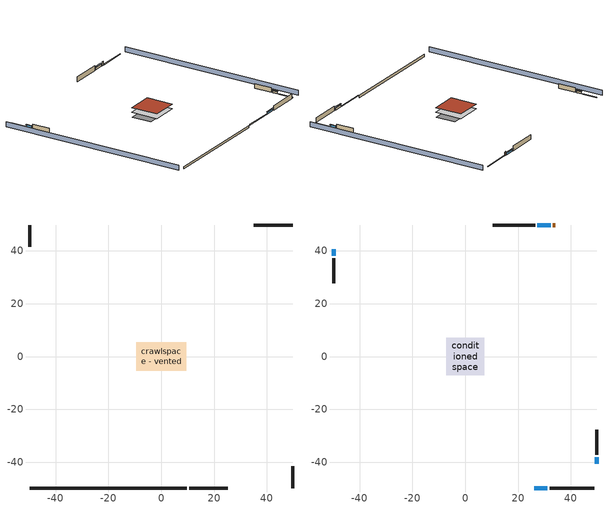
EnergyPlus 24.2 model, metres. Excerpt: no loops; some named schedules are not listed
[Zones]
crawlspace - vented
 floor foundation (Slab1 construction): -9.54,-5.31 -9.54,5.31 9.54,5.31 9.54,-5.31 z-0.91
 wall outside (RimJoist1 construction): 10.52,-49.78 25.24,-49.78 z0.3:0.61
 wall outside (RimJoist2 construction): -49.78,49.78 -49.78,41.61 z0.3:0.61
 wall outside (RimJoist3 construction): 49.78,49.78 35.06,49.78 z0.3:0.61
 wall outside (RimJoist4 construction): 49.78,-49.78 49.78,-41.61 z0.3:0.61
 wall foundation (FoundationWall1 construction): -49.78,-49.78 9.59,-49.78 z-0.91:0.3
conditioned space
 floor to crawlspace - vented (Floor1 construction): -7.11,-7.11 -7.11,7.11 7.11,7.11 7.11,-7.11 z0.3
 wall outside (AdiabaticWallConstruction 1): 34.13,49.78 33.22,49.78 z0.3:2.34
 wall outside (AdiabaticWallConstruction): 26.17,-49.78 31.13,-49.78 / 32.29,49.78 27.34,49.78 z0.3:1.43; -49.78,40.68 -49.78,38.07 / 49.78,-40.68 49.78,-38.07 z0.3:1.49
 wall outside (Wall1 construction): 32.05,-49.78 48.85,-49.78 z0.3:2.74
 wall outside (Wall2 construction): -49.78,37.14 -49.78,27.81 z0.3:2.74
 wall outside (Wall3 construction): 26.41,49.78 10.37,49.78 z0.3:2.74
 wall outside (Wall4 construction): 49.78,-37.14 49.78,-27.81 z0.3:2.74
 window (WindowConstruction): 26.17,-49.78 31.12,-49.78 z0.3:1.43
 window (WindowConstruction 1): -49.78,40.68 -49.78,38.07 z0.3:1.49
 window (WindowConstruction 2): 32.29,49.78 27.34,49.78 z0.3:1.43
 window (WindowConstruction 3): 49.78,-40.68 49.78,-38.07 z0.3:1.49
 door (Door): 34.13,49.78 33.22,49.78 z0.3:2.34
 roof outside (Roof1 construction): -7.11,7.11 -7.11,-7.11 7.11,-7.11 7.11,7.11 z2.74
shading: -54.35,49.78 -54.35,-49.78 / 54.35,-49.78 54.35,49.78 z0:2.74; 31.43,-49.78 25.87,-49.78 25.87,-50.39 31.43,-50.39 z1.74; -49.78,37.77 -49.78,40.99 -50.39,40.99 -50.39,37.77 z1.8; 27.03,49.78 32.59,49.78 32.59,50.39 27.03,50.39 z1.74; 49.78,-37.77 49.78,-40.99 50.39,-40.99 50.39,-37.77 z1.8
[Building]
Building 1: Terrain=Suburbs
[Site:Location]
Portland Intl Arpt_OR: Latitude {deg}=45.59; Longitude {deg}=-122.6; Time Zone {hr}=-8; Elevation {m}=33; Keep Site Location Information=Yes
[Site:GroundTemperature:Shallow]
10.2558, 8.96328, 8.85977, 9.47314, 11.9355, 14.3863, 16.5111, 17.8571, 17.9714, 16.8767, 14.8061, 12.4304
[Site:WaterMainsTemperature]
Calculation Method=Schedule; Temperature Schedule=mains temperature schedule
[Material] Roughness=Rough; Thermal Absorptance=0.9
Name | Thickness {m} | Conductivity {W/m-K} | Density {kg/m3} | Specific Heat {J/kg-K} | Solar Absorptance | Visible Absorptance
asphalt or fiberglass shingles | 0.00635 | 0.162714 | 1121.4 | 1465.45 | 0.85 | 0.85
concrete 8.0 in. | 0.2032 | 1.803125 | 2242.8 | 837.4 | 0.7 | 0.7
door material | 0.04445 | 0.0612267 | 512.64 | 1214.23 | 0.7 | 0.7
floor covering | 0.0127 | 0.0433444 | 54.468 | 1339.84 | 0.6 | 0.6
floor stud and cavity | 0.1397 | 0.923637 | 92.3553 | 1139.71 | 0.7 | 0.7
furniture material conditioned space 1 | 0.1524 | 0.115458 | 640.8 | 1214.23 | 0.6 | 0.6
gypsum board | 0.0127 | 0.160291 | 801 | 837.4 | 0.6 | 0.6
osb sheathing 0.5 in. | 0.0127 | 0.115458 | 512.64 | 1214.23 | 0.7 | 0.7
osb sheathing 0.75 in. | 0.01905 | 0.115458 | 512.64 | 1214.23 | 0.7 | 0.7
rim joist stud and cavity | 0.0508 | 0.178688 | 50.32683 | 1063.81 | 0.6 | 0.6
roof rigid ins | 0.051816 | 0.029427 | 32.04 | 1214.23 | 0.7 | 0.7
roof stud and cavity | 0.2032 | 0.133729 | 78.34581 | 1123.46 | 0.7 | 0.7
soil 0.5 in. | 0.0127 | 1.3848 | 1842.3 | 418.7 | 0.7 | 0.7
wall rigid ins | 0.512978 | 0.029427 | 32.04 | 1214.23 | 0.7 | 0.7
wall stud and cavity | 0.1397 | 0.550994 | 139.0536 | 1170.24 | 0.7 | 0.7
wall stud and cavity 1 | 0.0889 | 0.380278 | 52.3479 | 1209.89 | 0.7 | 0.7
wall stud and cavity 2 | 0.0889 | 0.391764 | 83.0341 | 1211.67 | 0.7 | 0.7
wood siding | 0.0254 | 0.102417 | 544.68 | 1172.36 | 0.85 | 0.85
wood siding 1; wood siding 2 | 0.0254 | 0.102417 | 544.68 | 1172.36 | 0.7 | 0.7
[WindowMaterial:SimpleGlazingSystem]
WindowMaterial: U-Factor {W/m2-K}=6.58648; Solar Heat Gain Coefficient=0.76
[Construction]
AdiabaticWallConstruction: wood siding 1, wall rigid ins, wall stud and cavity 1, gypsum board
AdiabaticWallConstruction 1: wood siding 2, wall rigid ins, wall stud and cavity 1, gypsum board
Door: door material
Floor1 construction: floor stud and cavity, osb sheathing 0.75 in., floor covering
FoundationWall1 construction: concrete 8.0 in.
furniture construction conditioned space 1: furniture material conditioned space 1
PartitionWallConstruction: gypsum board, wall stud and cavity 2, gypsum board
RimJoist1 construction; RimJoist2 construction; RimJoist3 construction; RimJoist4 construction: wood siding, rim joist stud and cavity
Roof1 construction: asphalt or fiberglass shingles, roof rigid ins, osb sheathing 0.75 in., roof stud and cavity, gypsum board
Slab1 construction: soil 0.5 in.
Wall1 construction; Wall2 construction; Wall3 construction; Wall4 construction: wood siding, osb sheathing 0.5 in., wall stud and cavity, gypsum board
WindowConstruction; WindowConstruction 1; WindowConstruction 2; WindowConstruction 3: WindowMaterial
[Zone] Multiplier=1; Part of Total Floor Area=Yes
Name | Volume {m3}
conditioned space | 493.619
crawlspace - vented | 246.81
[Space]
Name | Zone | Volume {m3}
conditioned space 1 | conditioned space | 493.619
crawlspace - vented 1 | crawlspace - vented | 246.81
[SurfaceProperty:IncidentSolarMultiplier] Incident Solar Multiplier=1; Incident Solar Multiplier Schedule=trans schedule winter=0.85 summer=0.7
Window1; Window2; Window3; Window4
[InternalMass] Zone or ZoneList=conditioned space; Space or SpaceList=conditioned space 1
Name | Construction | Surface Area {m2}
furniture mass conditioned space 1 | furniture construction conditioned space 1 | 80.97429
partition wall mass | PartitionWallConstruction | 202.436
[Lights]
interior lighting: Zone or ZoneList or Space or SpaceList=conditioned space 1; Schedule=lighting_interior; Design Level Calculation Method=LightingLevel; Lighting Level {W}=314.275; Return Air Fraction=0; Fraction Radiant=0.6; Fraction Visible=0.2; Fraction Replaceable=1
[People]
occupants: Zone or ZoneList or Space or SpaceList=conditioned space 1; Number of People Schedule=occupants; Number of People Calculation Method=People; Number of People=2; Fraction Radiant=0.314171; Sensible Heat Fraction=0.56303; Activity Level Schedule=occupants activity schedule; Carbon Dioxide Generation Rate {m3/s-W}=0; Enable ASHRAE 55 Comfort Warnings=No; Mean Radiant Temperature Calculation Type=EnclosureAveraged
[ElectricEquipment] Zone or ZoneList or Space or SpaceList=conditioned space 1; Design Level Calculation Method=EquipmentLevel
Name | Schedule | Design Level {W} | Fraction Latent | Fraction Radiant | Fraction Lost
ceiling fan | ceiling_fan | 17.4033 | 0 | 0.558 | 0
clothes dryer | clothes_dryer | 6575.52 | 0.015 | 0.081 | 0.85
clothes washer | clothes_washer | 351.883 | 0.03 | 0.162 | 0.7
cooking range | cooking_range | 1688.71 | 0.08 | 0.432 | 0.2
dishwasher | dishwasher | 545.713 | 0.3 | 0.18 | 0.4
freezer | freezer schedule | 194.914 | 0 | 0.6 | 0
fridge | fridge schedule | 43.7215 | 0 | 0.6 | 0
fridge 1 | fridge schedule 1 | 80.4475 | 0 | 0.6 | 0
mech vent bath fan 0 | mech vent bath fan 0 schedule | 30 | 0 | 0 | 1
mech vent house fan | mech vent house fan schedule | 0 | 0 | 0 | 1
mech vent house fan cfis | mech vent house fan cfis schedule | 0 | 0 | 0 | 0
mech vent range fan 0 | mech vent range fan 0 schedule | 30 | 0 | 0 | 1
misc plug loads | plug_loads_other | 351.981 | 0.021 | 0.558 | 0.049
misc tv | plug_loads_tv | 436.914 | 0 | 0.6 | 0
whole house fan | Always On Discrete | 0 | 0 | 0 | 1
[OtherEquipment] Zone or ZoneList or Space or SpaceList=conditioned space 1; Design Level Calculation Method=EquipmentLevel
Name | Fuel Type | Schedule | Design Level {W} | Fraction Latent | Fraction Radiant | Fraction Lost
clothes dryer 1 | Electricity | clothes_dryer | 0 | 0.015 | 0.081 | 0.85
cooking range 1 | Electricity | cooking_range | 0 | 0.08 | 0.432 | 0.2
general water use latent | None | general water use schedule | 44.1266 | 1 | 0 | 0
general water use sensible | None | general water use schedule | -43.4886 | 0 | 0.6 | 0
mech vent house fan latent load; water heater lat | None | Always On Discrete | 0 | 1 | 0 | 0
mech vent house fan sensible load; water heater sens | None | Always On Discrete | 0 | 0 | 0 | 0
water heater energy adjustment1 | Electricity | Always On Discrete | 0.01 | 0 | 0 | 1
[ZoneInfiltration:DesignFlowRate] Schedule=Always On Discrete
Name | Zone or ZoneList or Space or SpaceList | Design Flow Rate Calculation Method | Design Flow Rate {m3/s} | Air Changes per Hour {1/hr} | Constant Term Coefficient | Temperature Term Coefficient | Velocity Term Coefficient | Velocity Squared Term Coefficient
infil flow; natural vent flow; whole house fan flow | conditioned space 1 | Flow/Zone | 0
infil crawlspace - vented 1 | crawlspace - vented 1 | AirChanges/Hour |  | 2.6013 | 1 | 0 | 0 | 0
[SurfaceProperty:ExposedFoundationPerimeter]
Slab1: Exposed Perimeter Calculation Method=TotalExposedPerimeter; Total Exposed Perimeter {m}=59.37504
[WaterUse:Equipment]
dishwasher: Peak Flow Rate {m3/s}=7.93262e-06; Flow Rate Fraction Schedule=hot_water_dishwasher
[Foundation:Kiva]
Foundation Kiva 1: Initial Indoor Air Temperature {C}=8.69436; Wall Height Above Grade {m}=0.3048; Wall Depth Below Slab {m}=0.2032
[Foundation:Kiva:Settings]
Soil Conductivity {W/m-K}=1.3848; Soil Density {kg/m3}=1842.3; Soil Specific Heat {J/kg-K}=418.7; Ground Solar Absorptivity=0.9; Ground Thermal Absorptivity=0.9; Ground Surface Roughness {m}=0.03; Far-Field Width {m}=40; Deep-Ground Boundary Condition=ZeroFlux; Deep-Ground Depth {m}=40; Minimum Cell Dimension {m}=0.2; Maximum Cell Growth Coefficient=3; Simulation Timestep=Timestep
[Exterior:Lights]
exterior lighting: Schedule=exterior lighting schedule; Design Level {W}=8.01452
[EnergyManagementSystem:GlobalVariable]
infil_program_Qfan
infil_program_Qinf
natural_vent_program_Qnv
natural_vent_program_Qwhf
[EnergyManagementSystem:Sensor]
Name | Output:Variable or Output:Meter Index Key | Output:Variable or Output:Meter
airflow_gain | infil flow | Infiltration Sensible Heat Gain Energy
airflow_gain_1 | natural vent flow | Infiltration Sensible Heat Gain Energy
airflow_gain_2 | whole house fan flow | Infiltration Sensible Heat Gain Energy
airflow_loss | infil flow | Infiltration Sensible Heat Loss Energy
airflow_loss_1 | natural vent flow | Infiltration Sensible Heat Loss Energy
airflow_loss_2 | whole house fan flow | Infiltration Sensible Heat Loss Energy
clg_load_cond |  | Cooling:EnergyTransfer:Zone:CONDITIONED SPACE
clg_sp_s; clg_sp_s_1 | cooling setpoint | Schedule Value
clothes_dryer_exhaust_0_sch_s | clothes_dryer | Schedule Value
cool_season | cooling season schedule | Schedule Value
htg_load_cond |  | Heating:EnergyTransfer:Zone:CONDITIONED SPACE
htg_sp_s; htg_sp_s_1 | heating setpoint | Schedule Value
ig_ee_conv | ceiling fan | Electric Equipment Convective Heating Energy
ig_ee_conv_1 | clothes dryer | Electric Equipment Convective Heating Energy
ig_ee_conv_10 | whole house fan | Electric Equipment Convective Heating Energy
ig_ee_conv_3 | cooking range | Electric Equipment Convective Heating Energy
ig_ee_conv_4 | dishwasher | Electric Equipment Convective Heating Energy
ig_ee_conv_5 | freezer | Electric Equipment Convective Heating Energy
ig_ee_conv_6 | fridge | Electric Equipment Convective Heating Energy
ig_ee_conv_7 | fridge 1 | Electric Equipment Convective Heating Energy
ig_ee_conv_8 | misc plug loads | Electric Equipment Convective Heating Energy
ig_ee_conv_9 | misc tv | Electric Equipment Convective Heating Energy
ig_ee_rad | ceiling fan | Electric Equipment Radiant Heating Energy
ig_ee_rad_1 | clothes dryer | Electric Equipment Radiant Heating Energy
ig_ee_rad_10 | whole house fan | Electric Equipment Radiant Heating Energy
ig_ee_rad_3 | cooking range | Electric Equipment Radiant Heating Energy
ig_ee_rad_4 | dishwasher | Electric Equipment Radiant Heating Energy
ig_ee_rad_5 | freezer | Electric Equipment Radiant Heating Energy
ig_ee_rad_6 | fridge | Electric Equipment Radiant Heating Energy
ig_ee_rad_7 | fridge 1 | Electric Equipment Radiant Heating Energy
ig_ee_rad_8 | misc plug loads | Electric Equipment Radiant Heating Energy
ig_ee_rad_9 | misc tv | Electric Equipment Radiant Heating Energy
ig_lgt_conv | interior lighting | Lights Convective Heating Energy
ig_lgt_rad | interior lighting | Lights Radiant Heating Energy
ig_lgt_vis | interior lighting | Lights Visible Radiation Heating Energy
ig_oe_conv | clothes dryer 1 | Other Equipment Convective Heating Energy
ig_oe_conv_1 | cooking range 1 | Other Equipment Convective Heating Energy
ig_oe_conv_2 | general water use latent | Other Equipment Convective Heating Energy
ig_oe_conv_3 | general water use sensible | Other Equipment Convective Heating Energy
ig_oe_conv_4 | water heater energy adjustment1 | Other Equipment Convective Heating Energy
ig_oe_conv_5 | water heater lat | Other Equipment Convective Heating Energy
ig_oe_conv_6 | water heater sens | Other Equipment Convective Heating Energy
ig_oe_rad | clothes dryer 1 | Other Equipment Radiant Heating Energy
ig_oe_rad_1 | cooking range 1 | Other Equipment Radiant Heating Energy
ig_oe_rad_2 | general water use latent | Other Equipment Radiant Heating Energy
ig_oe_rad_3 | general water use sensible | Other Equipment Radiant Heating Energy
ig_oe_rad_4 | water heater energy adjustment1 | Other Equipment Radiant Heating Energy
ig_oe_rad_5 | water heater lat | Other Equipment Radiant Heating Energy
ig_oe_rad_6 | water heater sens | Other Equipment Radiant Heating Energy
ig_ppl_conv | occupants | People Convective Heating Energy
ig_ppl_rad | occupants | People Radiant Heating Energy
im_conv | furniture mass conditioned space 1 | Surface Inside Face Convection Heat Gain Energy
im_conv_1 | partition wall mass | Surface Inside Face Convection Heat Gain Energy
im_ig | furniture mass conditioned space 1 | Surface Inside Face Internal Gains Radiation Heat Gain Energy
im_ig_1 | partition wall mass | Surface Inside Face Internal Gains Radiation Heat Gain Energy
im_lgt | furniture mass conditioned space 1 | Surface Inside Face Lights Radiation Heat Gain Energy
im_lgt_1 | partition wall mass | Surface Inside Face Lights Radiation Heat Gain Energy
im_sol | furniture mass conditioned space 1 | Surface Inside Face Solar Radiation Heat Gain Energy
im_sol_1 | partition wall mass | Surface Inside Face Solar Radiation Heat Gain Energy
im_surf | furniture mass conditioned space 1 | Surface Inside Face Net Surface Thermal Radiation Heat Gain Energy
im_surf_1 | partition wall mass | Surface Inside Face Net Surface Thermal Radiation Heat Gain Energy
mech_vent_bath_fan_0_sch_s | mech vent bath fan 0 schedule | Schedule Value
mech_vent_range_fan_0_sch_s | mech vent range fan 0 schedule | Schedule Value
mv_conv | mech vent bath fan 0 | Electric Equipment Convective Heating Energy
mv_conv_1 | mech vent house fan | Electric Equipment Convective Heating Energy
mv_conv_2 | mech vent house fan cfis | Electric Equipment Convective Heating Energy
mv_conv_3 | mech vent range fan 0 | Electric Equipment Convective Heating Energy
mv_conv_4 | mech vent house fan latent load | Other Equipment Convective Heating Energy
mv_conv_5 | mech vent house fan sensible load | Other Equipment Convective Heating Energy
mv_rad | mech vent bath fan 0 | Electric Equipment Radiant Heating Energy
mv_rad_1 | mech vent house fan | Electric Equipment Radiant Heating Energy
mv_rad_2 | mech vent house fan cfis | Electric Equipment Radiant Heating Energy
mv_rad_3 | mech vent range fan 0 | Electric Equipment Radiant Heating Energy
mv_rad_4 | mech vent house fan latent load | Other Equipment Radiant Heating Energy
mv_rad_5 | mech vent house fan sensible load | Other Equipment Radiant Heating Energy
natural_vent_s | natural vent schedule | Schedule Value
out_pb_s |  | Site Outdoor Air Barometric Pressure
out_wt_s |  | Site Outdoor Air Humidity Ratio
site_vw_s |  | Site Wind Speed
ss_back_out | Window1 | Surface Window Shortwave from Zone Back Out Window Heat Transfer Rate
ss_back_out_1 | Window2 | Surface Window Shortwave from Zone Back Out Window Heat Transfer Rate
ss_back_out_2 | Window3 | Surface Window Shortwave from Zone Back Out Window Heat Transfer Rate
ss_back_out_3 | Window4 | Surface Window Shortwave from Zone Back Out Window Heat Transfer Rate
ss_conv | Door1 | Surface Inside Face Convection Heat Gain Energy
ss_conv_1 | Window1 | Surface Inside Face Convection Heat Gain Energy
ss_conv_2 | Window2 | Surface Inside Face Convection Heat Gain Energy
ss_conv_3 | Window3 | Surface Inside Face Convection Heat Gain Energy
ss_conv_4 | Window4 | Surface Inside Face Convection Heat Gain Energy
ss_ig | Door1 | Surface Inside Face Internal Gains Radiation Heat Gain Energy
ss_ig_1 | Window1 | Surface Inside Face Internal Gains Radiation Heat Gain Energy
ss_ig_2 | Window2 | Surface Inside Face Internal Gains Radiation Heat Gain Energy
ss_ig_3 | Window3 | Surface Inside Face Internal Gains Radiation Heat Gain Energy
ss_ig_4 | Window4 | Surface Inside Face Internal Gains Radiation Heat Gain Energy
ss_lgt | Door1 | Surface Inside Face Lights Radiation Heat Gain Energy
ss_sol | Door1 | Surface Inside Face Solar Radiation Heat Gain Energy
ss_surf | Door1 | Surface Inside Face Net Surface Thermal Radiation Heat Gain Energy
ss_surf_1 | Window1 | Surface Inside Face Net Surface Thermal Radiation Heat Gain Energy
ss_surf_2 | Window2 | Surface Inside Face Net Surface Thermal Radiation Heat Gain Energy
ss_surf_3 | Window3 | Surface Inside Face Net Surface Thermal Radiation Heat Gain Energy
ss_surf_4 | Window4 | Surface Inside Face Net Surface Thermal Radiation Heat Gain Energy
ss_trans_in | Window1 | Surface Window Transmitted Solar Radiation Rate
ss_trans_in_1 | Window2 | Surface Window Transmitted Solar Radiation Rate
ss_trans_in_2 | Window3 | Surface Window Transmitted Solar Radiation Rate
ss_trans_in_3 | Window4 | Surface Window Transmitted Solar Radiation Rate
ss_trans_out | Window1 | Surface Inside Face Initial Transmitted Diffuse Transmitted Out Window Solar Radiation Rate
ss_trans_out_1 | Window2 | Surface Inside Face Initial Transmitted Diffuse Transmitted Out Window Solar Radiation Rate
ss_trans_out_2 | Window3 | Surface Inside Face Initial Transmitted Diffuse Transmitted Out Window Solar Radiation Rate
ss_trans_out_3 | Window4 | Surface Inside Face Initial Transmitted Diffuse Transmitted Out Window Solar Radiation Rate
s_conv | Floor1 | Surface Inside Face Convection Heat Gain Energy
s_conv_1 | Roof1 | Surface Inside Face Convection Heat Gain Energy
s_conv_2 | Wall1 | Surface Inside Face Convection Heat Gain Energy
s_conv_3 | Wall2 | Surface Inside Face Convection Heat Gain Energy
s_conv_4 | Wall3 | Surface Inside Face Convection Heat Gain Energy
s_conv_5 | Wall4 | Surface Inside Face Convection Heat Gain Energy
s_ig | Floor1 | Surface Inside Face Internal Gains Radiation Heat Gain Energy
s_ig_1 | Roof1 | Surface Inside Face Internal Gains Radiation Heat Gain Energy
s_ig_2 | Wall1 | Surface Inside Face Internal Gains Radiation Heat Gain Energy
s_ig_3 | Wall2 | Surface Inside Face Internal Gains Radiation Heat Gain Energy
s_ig_4 | Wall3 | Surface Inside Face Internal Gains Radiation Heat Gain Energy
s_ig_5 | Wall4 | Surface Inside Face Internal Gains Radiation Heat Gain Energy
s_lgt | Floor1 | Surface Inside Face Lights Radiation Heat Gain Energy
s_lgt_1 | Roof1 | Surface Inside Face Lights Radiation Heat Gain Energy
s_lgt_2 | Wall1 | Surface Inside Face Lights Radiation Heat Gain Energy
s_lgt_3 | Wall2 | Surface Inside Face Lights Radiation Heat Gain Energy
s_lgt_4 | Wall3 | Surface Inside Face Lights Radiation Heat Gain Energy
s_lgt_5 | Wall4 | Surface Inside Face Lights Radiation Heat Gain Energy
s_sol | Floor1 | Surface Inside Face Solar Radiation Heat Gain Energy
s_sol_1 | Roof1 | Surface Inside Face Solar Radiation Heat Gain Energy
s_sol_2 | Wall1 | Surface Inside Face Solar Radiation Heat Gain Energy
s_sol_3 | Wall2 | Surface Inside Face Solar Radiation Heat Gain Energy
s_sol_4 | Wall3 | Surface Inside Face Solar Radiation Heat Gain Energy
s_sol_5 | Wall4 | Surface Inside Face Solar Radiation Heat Gain Energy
s_surf | Floor1 | Surface Inside Face Net Surface Thermal Radiation Heat Gain Energy
s_surf_1 | Roof1 | Surface Inside Face Net Surface Thermal Radiation Heat Gain Energy
s_surf_2 | Wall1 | Surface Inside Face Net Surface Thermal Radiation Heat Gain Energy
s_surf_3 | Wall2 | Surface Inside Face Net Surface Thermal Radiation Heat Gain Energy
s_surf_4 | Wall3 | Surface Inside Face Net Surface Thermal Radiation Heat Gain Energy
s_surf_5 | Wall4 | Surface Inside Face Net Surface Thermal Radiation Heat Gain Energy
water_heater_T_set | water heater setpoint | Schedule Value
[EnergyManagementSystem:Actuator]
Name | Actuated Component Unique | Actuated Component Type | Actuated Component Control Type
fridge_schedule_1_act | fridge schedule 1 | Schedule:Constant | Schedule Value
fridge_schedule_act | fridge schedule | Schedule:Constant | Schedule Value
infil_flow_act | infil flow | Zone Infiltration | Air Exchange Flow Rate
mech_vent_house_fan_cfis_act | mech vent house fan cfis | ElectricEquipment | Electricity Rate
mech_vent_house_fan_latent_load_act | mech vent house fan latent load | OtherEquipment | Power Level
mech_vent_house_fan_sensible_load_act | mech vent house fan sensible load | OtherEquipment | Power Level
natural_vent_flow_act | natural vent flow | Zone Infiltration | Air Exchange Flow Rate
water_heater_HPWHSchedOverride | water heater setpoint | Schedule:Constant | Schedule Value
water_heater_hpwh_ec_adj_act | water heater energy adjustment1 | OtherEquipment | Power Level
water_heater_lat_act | water heater lat | OtherEquipment | Power Level
water_heater_LESchedOverride | water heater BottomElementSetpoint | Schedule:Constant | Schedule Value
water_heater_sens_act | water heater sens | OtherEquipment | Power Level
water_heater_UESchedOverride | water heater TopElementSetpoint | Schedule:Constant | Schedule Value
whole_house_fan_act | whole house fan | ElectricEquipment | Electricity Rate
whole_house_fan_flow_act | whole house fan flow | Zone Infiltration | Air Exchange Flow Rate
